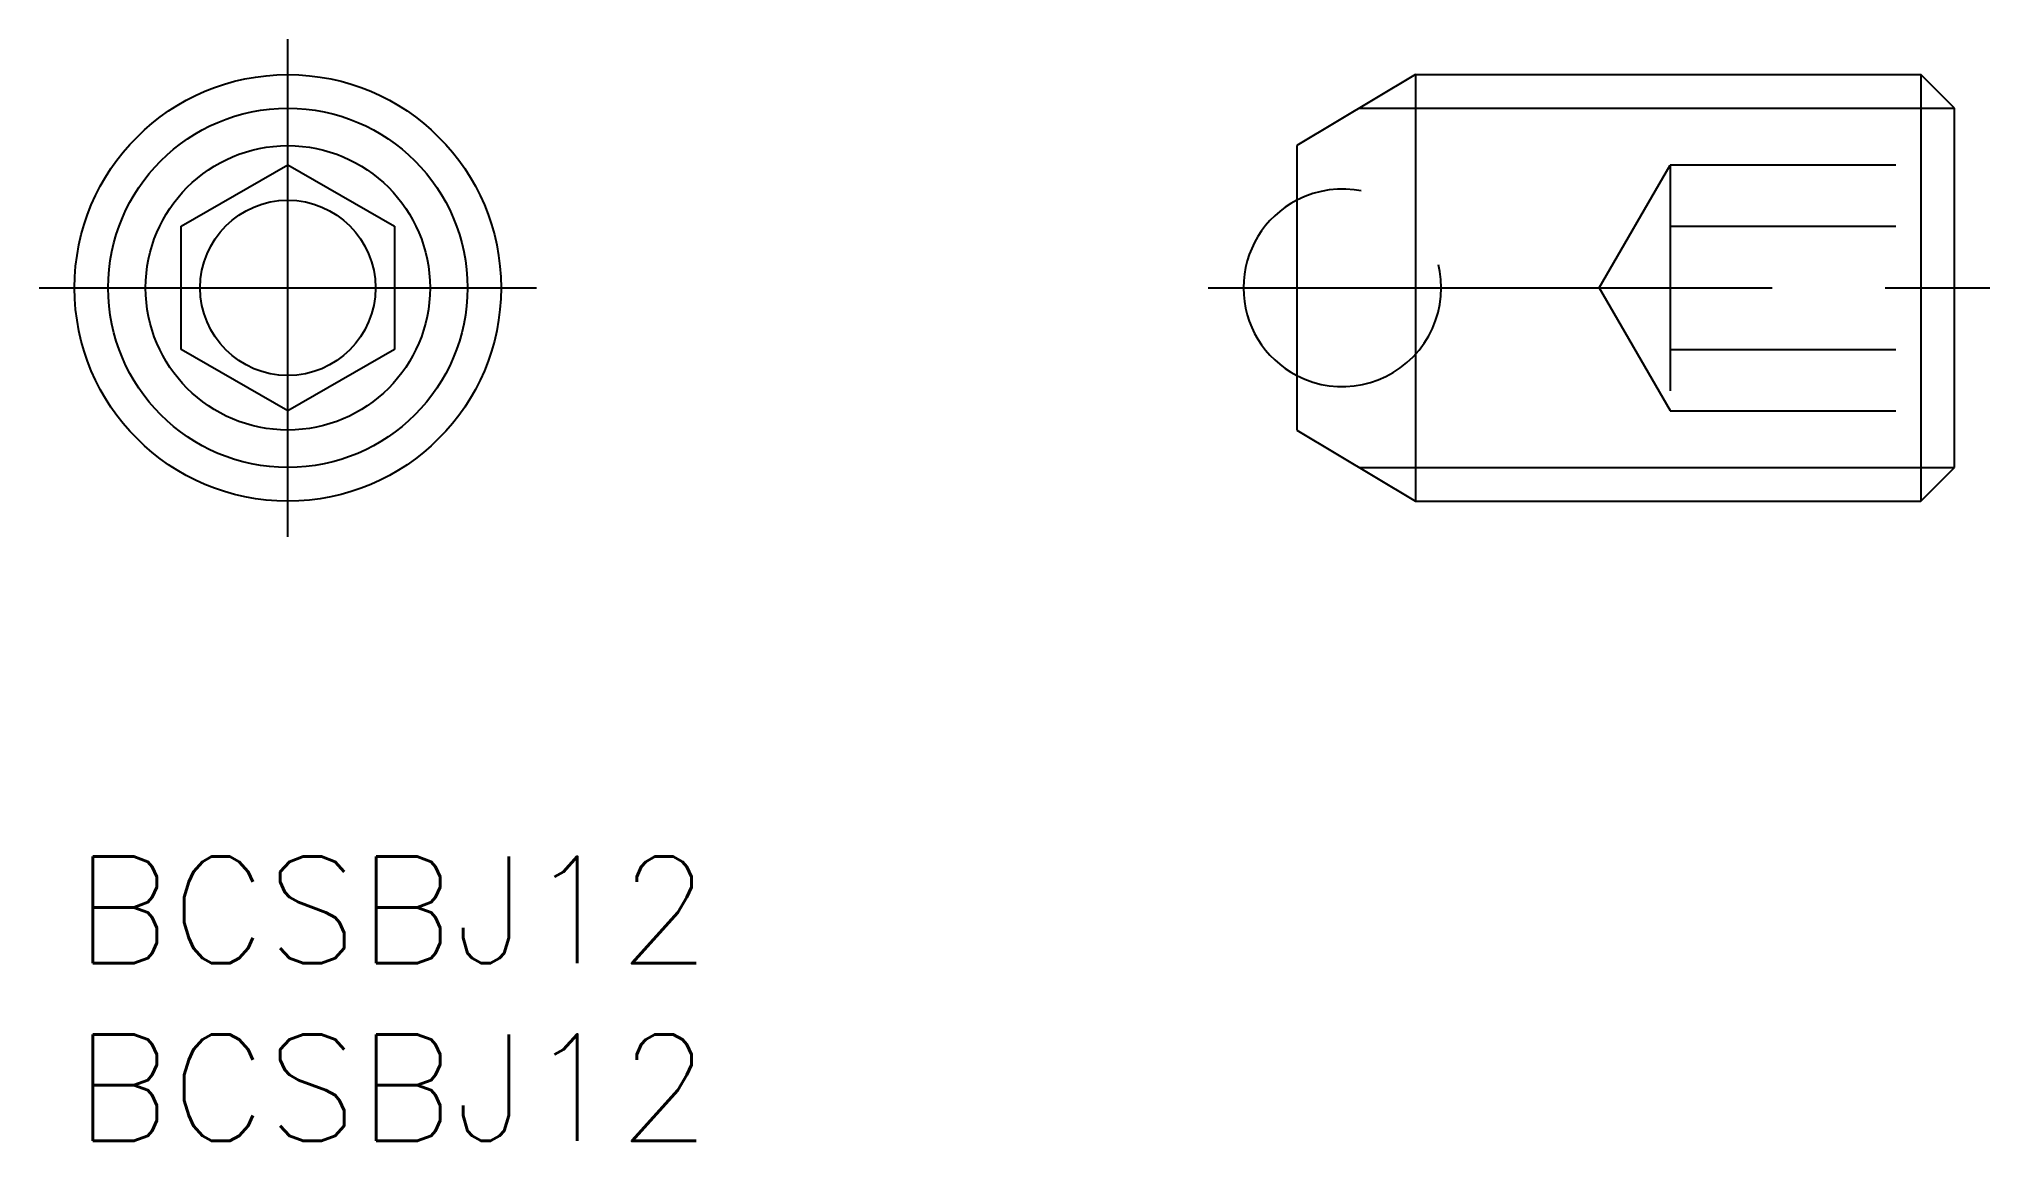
# Model space of a CAD drawing. Extents: x -1 to 53.9, y -8 to 23.
import ezdxf

# ---------------------------------------------------------------- set-up
doc = ezdxf.new("R2010")
doc.units = 0
doc.header["$LTSCALE"] = 0.5
doc.linetypes.add('CENTER', pattern=[50.8, 31.75, -6.35, 6.35, -6.35])
doc.linetypes.add('DASHED', pattern=[19.05, 12.7, -6.35])
for name, color, linetype in [('MSM_CENTER', 1, 'CENTER'), ('MSM_CONTINUOUS', 7, 'CONTINUOUS'), ('MSM_DASHED', 4, 'DASHED'), ('MSM_NARROW', 5, 'CONTINUOUS'), ('MSM_PART_NUMBER', 7, 'CONTINUOUS')]:
    doc.layers.add(name, color=color, linetype=linetype)
doc.styles.get("Standard").update_dxf_attribs({"font": 'txt.shx', "height": 1.5, "bigfont": 'bigfont.shx'})

# ---------------------------------------------------------------- blocks, each defined once
blk = doc.blocks.new('*U13')
at = {"layer": 'MSM_PART_NUMBER'}
blk.add_text('BCSBJ12', height=3, dxfattribs=at).set_placement((0, -3))
blk = doc.blocks.new('*U14')
at = {"layer": 'MSM_PART_NUMBER'}
blk.add_text('BCSBJ12', height=3, dxfattribs=at).set_placement((0, -8))

msp = doc.modelspace()

# ---------------------------------------------------------------- linework, layer by layer
at = {"layer": 'MSM_CENTER'}
for p, q in [((6, 9), (6, 23)), ((-1, 16), (13, 16)), ((31.888, 16), (53.888, 16))]:
    msp.add_line(p, q, dxfattribs=at)
at = {"layer": 'MSM_CONTINUOUS'}
for p, q in [((37.721, 22), (34.388, 20)), ((37.721, 22), (51.941, 22)), ((37.721, 22), (37.721, 10)), ((52.888, 21.053), (51.941, 22)), ((51.941, 22), (51.941, 10)), ((52.888, 10.947), (52.888, 21.053)), ((34.388, 20), (34.388, 12)), ((34.388, 12), (37.721, 10)), ((51.941, 10), (52.888, 10.947)), ((37.721, 10), (51.941, 10))]:
    msp.add_line(p, q, dxfattribs=at)
for radius in [6, 4, 2.468]:
    msp.add_circle((6, 16), radius, dxfattribs=at)
msp.add_arc((35.668, 16), 2.78, 117.415, 242.585, dxfattribs=at)
at = {"layer": 'MSM_DASHED'}
for p, q in [((3, 17.732), (6, 19.464)), ((6, 19.464), (9, 17.732)), ((42.896, 16), (44.888, 19.45)), ((44.888, 19.464), (52.888, 19.464)), ((44.888, 19.45), (44.888, 12.536)), ((3, 14.268), (3, 17.732)), ((9, 17.732), (9, 14.268)), ((44.888, 17.732), (52.888, 17.732)), ((42.896, 16), (44.888, 12.55)), ((6, 12.536), (3, 14.268)), ((9, 14.268), (6, 12.536)), ((44.888, 14.268), (52.888, 14.268)), ((44.888, 12.536), (52.888, 12.536))]:
    msp.add_line(p, q, dxfattribs=at)
msp.add_arc((35.668, 16), 2.78, 242.585, 117.415, dxfattribs=at)
at = {"layer": 'MSM_NARROW'}
for p, q in [((36.143, 21.053), (52.888, 21.053)), ((36.143, 10.947), (52.888, 10.947))]:
    msp.add_line(p, q, dxfattribs=at)
msp.add_circle((6, 16), 5.053, dxfattribs=at)

# ---------------------------------------------------------------- block references
at = {"layer": 'MSM_CONTINUOUS'}
for name in ['*U13', '*U14']:
    msp.add_blockref(name, (0, 0), dxfattribs=at)

doc.saveas('drawing.dxf')
